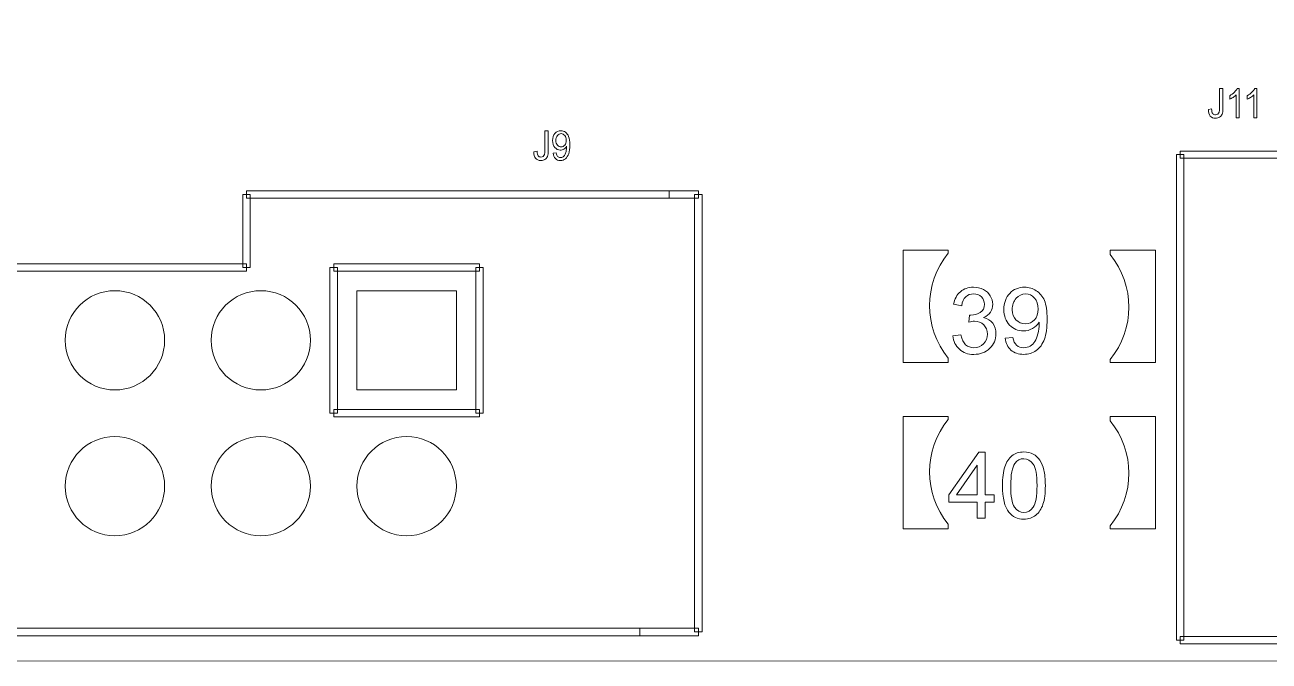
# Model space of a CAD drawing. Header units: millimetres. Extents: x -90 to 99, y -65 to 67.
# Drawn here: x -47.37 to -25.7, y -64.95 to -53.86 of the extents above; entities that cross this region are included whole.
import ezdxf

# ---------------------------------------------------------------- set-up
doc = ezdxf.new("R2010")
doc.units = ezdxf.units.MM
doc.header["$MEASUREMENT"] = 0
for name, color, linetype in [('BG_OUTLINE', 7, 'Continuous'), ('BG_SILKSCREEN_TOP', 7, 'Continuous'), ('PG_SILKSCREEN_TOP', 7, 'Continuous'), ('PIN_TOP', 7, 'Continuous'), ('RD_SILKSCREEN_TOP', 7, 'Continuous')]:
    doc.layers.add(name, color=color, linetype=linetype)

msp = doc.modelspace()

# ---------------------------------------------------------------- linework, layer by layer
at = {"layer": 'BG_OUTLINE', "color": 3, "lineweight": 9}
msp.add_open_spline([(-71.7269, -61.8795), (-71.7269, -61.8795), (-71.7343, 42.2681), (-71.7343, 42.2681), (-71.7343, 42.2681), (-71.7348, 43.0066), (-71.4419, 43.715), (-70.92, 44.2375), (-70.92, 44.2375), (-70.3982, 44.76), (-69.6866, 45.0538), (-68.9482, 45.0543), (-68.9482, 45.0543), (-68.9482, 45.0543), (75.2046, 45.0543), (75.2046, 45.0543), (75.2046, 45.0543), (76.8319, 45.0552), (78.1763, 43.7805), (78.2661, 42.1556), (78.2661, 42.1556), (78.2661, 42.1556), (78.2661, 31.2814), (78.2661, 31.2814), (78.2661, 31.2814), (78.2661, 31.2814), (72.2646, 31.2814), (72.2646, 31.2814), (72.2646, 31.2814), (72.2646, 31.2814), (72.2646, 26.9814), (72.2646, 26.9814), (72.2646, 26.9814), (72.2646, 26.9814), (78.2661, 26.9814), (78.2661, 26.9814), (78.2661, 26.9814), (78.2661, 26.9814), (78.2661, 18.6553), (78.2661, 18.6553), (78.2661, 18.6553), (78.2661, 18.6553), (72.2496, 18.6553), (72.2496, 18.6553), (72.2496, 18.6553), (72.2496, 18.6553), (72.2496, 14.3553), (72.2496, 14.3553), (72.2496, 14.3553), (72.2496, 14.3553), (78.2661, 14.3553), (78.2661, 14.3553), (78.2661, 14.3553), (78.2661, 14.3553), (78.2661, 9.255), (78.2661, 9.255), (78.2661, 9.255), (78.2661, 9.255), (72.2648, 9.255), (72.2648, 9.255), (72.2648, 9.255), (72.2648, 9.255), (72.2648, 4.955), (72.2648, 4.955), (72.2648, 4.955), (72.2648, 4.955), (78.2661, 4.955), (78.2661, 4.955), (78.2661, 4.955), (78.2661, 4.955), (78.2661, -3.3762), (78.2661, -3.3762), (78.2661, -3.3762), (78.2661, -3.3762), (72.2445, -3.3762), (72.2445, -3.3762), (72.2445, -3.3762), (72.2445, -3.3762), (72.2445, -7.6762), (72.2445, -7.6762), (72.2445, -7.6762), (72.2445, -7.6762), (78.2661, -7.6762), (78.2661, -7.6762), (78.2661, -7.6762), (78.2661, -7.6762), (78.2661, -12.7615), (78.2661, -12.7615), (78.2661, -12.7615), (78.2661, -12.7615), (72.2651, -12.7615), (72.2651, -12.7615), (72.2651, -12.7615), (72.2651, -12.7615), (72.2651, -17.0615), (72.2651, -17.0615), (72.2651, -17.0615), (72.2651, -17.0615), (78.2661, -17.0615), (78.2661, -17.0615), (78.2661, -17.0615), (78.2661, -17.0615), (78.2661, -25.4097), (78.2661, -25.4097), (78.2661, -25.4097), (78.2661, -25.4097), (72.2656, -25.4097), (72.2656, -25.4097), (72.2656, -25.4097), (72.2656, -25.4097), (72.2656, -29.7097), (72.2656, -29.7097), (72.2656, -29.7097), (72.2656, -29.7097), (78.2661, -29.7097), (78.2661, -29.7097), (78.2661, -29.7097), (78.2661, -29.7097), (78.2661, -34.793), (78.2661, -34.793), (78.2661, -34.793), (78.2661, -34.793), (72.2679, -34.793), (72.2679, -34.793), (72.2679, -34.793), (72.2679, -34.793), (72.2679, -39.0929), (72.2679, -39.0929), (72.2679, -39.0929), (72.2679, -39.0929), (78.2661, -39.0929), (78.2661, -39.0929), (78.2661, -39.0929), (78.2661, -39.0929), (78.2661, -47.4269), (78.2661, -47.4269), (78.2661, -47.4269), (78.2661, -47.4269), (72.2679, -47.4269), (72.2679, -47.4269), (72.2679, -47.4269), (72.2679, -47.4269), (72.2679, -51.7269), (72.2679, -51.7269), (72.2679, -51.7269), (72.2679, -51.7269), (78.2661, -51.7269), (78.2661, -51.7269), (78.2661, -51.7269), (78.2661, -51.7269), (78.2661, -51.8138), (78.2661, -51.8138), (78.2661, -51.8138), (78.2661, -51.8138), (78.2656, -61.8468), (78.2656, -61.8468), (78.2656, -61.8468), (78.2661, -62.6669), (77.9407, -63.4536), (77.3612, -64.0339), (77.3612, -64.0339), (76.7817, -64.6142), (75.9915, -64.9405), (75.1713, -64.941), (75.1713, -64.941), (75.1713, -64.941), (-68.6609, -64.9456), (-68.6609, -64.9456), (-68.6609, -64.9456), (-69.4735, -64.9461), (-70.2531, -64.6237), (-70.8281, -64.0495), (-70.8281, -64.0495), (-71.4031, -63.4752), (-71.7264, -62.6922), (-71.7269, -61.8795)], degree=3, knots=[0, 0, 0, 0, 0.0227273, 0.0227273, 0.0227273, 0.0227273, 0.0454545, 0.0454545, 0.0454545, 0.0454545, 0.0681818, 0.0681818, 0.0681818, 0.0681818, 0.0909091, 0.0909091, 0.0909091, 0.0909091, 0.1136364, 0.1136364, 0.1136364, 0.1136364, 0.1363636, 0.1363636, 0.1363636, 0.1363636, 0.1590909, 0.1590909, 0.1590909, 0.1590909, 0.1818182, 0.1818182, 0.1818182, 0.1818182, 0.2045455, 0.2045455, 0.2045455, 0.2045455, 0.2272727, 0.2272727, 0.2272727, 0.2272727, 0.25, 0.25, 0.25, 0.25, 0.2727273, 0.2727273, 0.2727273, 0.2727273, 0.2954545, 0.2954545, 0.2954545, 0.2954545, 0.3181818, 0.3181818, 0.3181818, 0.3181818, 0.3409091, 0.3409091, 0.3409091, 0.3409091, 0.3636364, 0.3636364, 0.3636364, 0.3636364, 0.3863636, 0.3863636, 0.3863636, 0.3863636, 0.4090909, 0.4090909, 0.4090909, 0.4090909, 0.4318182, 0.4318182, 0.4318182, 0.4318182, 0.4545455, 0.4545455, 0.4545455, 0.4545455, 0.4772727, 0.4772727, 0.4772727, 0.4772727, 0.5, 0.5, 0.5, 0.5, 0.5227273, 0.5227273, 0.5227273, 0.5227273, 0.5454545, 0.5454545, 0.5454545, 0.5454545, 0.5681818, 0.5681818, 0.5681818, 0.5681818, 0.5909091, 0.5909091, 0.5909091, 0.5909091, 0.6136364, 0.6136364, 0.6136364, 0.6136364, 0.6363636, 0.6363636, 0.6363636, 0.6363636, 0.6590909, 0.6590909, 0.6590909, 0.6590909, 0.6818182, 0.6818182, 0.6818182, 0.6818182, 0.7045455, 0.7045455, 0.7045455, 0.7045455, 0.7272727, 0.7272727, 0.7272727, 0.7272727, 0.75, 0.75, 0.75, 0.75, 0.7727273, 0.7727273, 0.7727273, 0.7727273, 0.7954545, 0.7954545, 0.7954545, 0.7954545, 0.8181818, 0.8181818, 0.8181818, 0.8181818, 0.8409091, 0.8409091, 0.8409091, 0.8409091, 0.8636364, 0.8636364, 0.8636364, 0.8636364, 0.8863636, 0.8863636, 0.8863636, 0.8863636, 0.9090909, 0.9090909, 0.9090909, 0.9090909, 0.9318182, 0.9318182, 0.9318182, 0.9318182, 0.9545455, 0.9545455, 0.9545455, 0.9545455, 0.9772727, 0.9772727, 0.9772727, 0.9772727, 1, 1, 1, 1], dxfattribs=at)
at = {"layer": 'BG_SILKSCREEN_TOP', "color": 2, "lineweight": 9}
for points, knots in [([(-31.2903, -57.7878), (-31.2903, -57.7878), (-31.2903, -57.8399), (-31.2903, -57.8399), (-31.2903, -57.8399), (-31.7244, -58.3717), (-31.7249, -59.1347), (-31.2903, -59.6662), (-31.2903, -59.6662), (-31.2903, -59.6662), (-31.2903, -59.7436), (-31.2903, -59.7436), (-31.2903, -59.7436), (-31.2903, -59.7436), (-32.0777, -59.7436), (-32.0777, -59.7436), (-32.0777, -59.7436), (-32.0777, -59.7436), (-32.0777, -57.7878), (-32.0777, -57.7878), (-32.0777, -57.7878), (-32.0777, -57.7878), (-31.2903, -57.7878), (-31.2903, -57.7878)], [0, 0, 0, 0, 0.1666667, 0.1666667, 0.1666667, 0.1666667, 0.3333333, 0.3333333, 0.3333333, 0.3333333, 0.5, 0.5, 0.5, 0.5, 0.6666667, 0.6666667, 0.6666667, 0.6666667, 0.8333333, 0.8333333, 0.8333333, 0.8333333, 1, 1, 1, 1]), ([(-28.4709, -59.7436), (-28.4709, -59.7436), (-28.4709, -59.6916), (-28.4709, -59.6916), (-28.4709, -59.6916), (-28.0368, -59.1598), (-28.0363, -58.3968), (-28.4709, -57.8653), (-28.4709, -57.8653), (-28.4709, -57.8653), (-28.4709, -57.7878), (-28.4709, -57.7878), (-28.4709, -57.7878), (-28.4709, -57.7878), (-27.6835, -57.7878), (-27.6835, -57.7878), (-27.6835, -57.7878), (-27.6835, -57.7878), (-27.6835, -59.7436), (-27.6835, -59.7436), (-27.6835, -59.7436), (-27.6835, -59.7436), (-28.4709, -59.7436), (-28.4709, -59.7436)], [0, 0, 0, 0, 0.1666667, 0.1666667, 0.1666667, 0.1666667, 0.3333333, 0.3333333, 0.3333333, 0.3333333, 0.5, 0.5, 0.5, 0.5, 0.6666667, 0.6666667, 0.6666667, 0.6666667, 0.8333333, 0.8333333, 0.8333333, 0.8333333, 1, 1, 1, 1]), ([(-31.2104, -59.2805), (-31.2104, -59.2805), (-31.0698, -59.2618), (-31.0698, -59.2618), (-31.0698, -59.2618), (-31.0536, -59.3415), (-31.0261, -59.3989), (-30.9874, -59.4341), (-30.9874, -59.4341), (-30.9485, -59.4693), (-30.9013, -59.4869), (-30.8455, -59.4869), (-30.8455, -59.4869), (-30.7794, -59.4869), (-30.7234, -59.464), (-30.6778, -59.4181), (-30.6778, -59.4181), (-30.6325, -59.3722), (-30.6095, -59.3154), (-30.6095, -59.2477), (-30.6095, -59.2477), (-30.6095, -59.1831), (-30.6306, -59.1298), (-30.6727, -59.0879), (-30.6727, -59.0879), (-30.7151, -59.046), (-30.7687, -59.025), (-30.8338, -59.025), (-30.8338, -59.025), (-30.8605, -59.025), (-30.8936, -59.0303), (-30.933, -59.0407), (-30.933, -59.0407), (-30.933, -59.0407), (-30.9173, -58.9172), (-30.9173, -58.9172), (-30.9173, -58.9172), (-30.908, -58.9183), (-30.9005, -58.9188), (-30.8946, -58.9188), (-30.8946, -58.9188), (-30.8349, -58.9188), (-30.781, -58.9031), (-30.733, -58.8719), (-30.733, -58.8719), (-30.685, -58.8407), (-30.661, -58.7924), (-30.661, -58.7273), (-30.661, -58.7273), (-30.661, -58.6759), (-30.6786, -58.6329), (-30.7135, -58.5993), (-30.7135, -58.5993), (-30.7485, -58.5654), (-30.7935, -58.5484), (-30.8487, -58.5484), (-30.8487, -58.5484), (-30.9034, -58.5484), (-30.949, -58.5657), (-30.9853, -58.5998), (-30.9853, -58.5998), (-31.0218, -58.6342), (-31.0453, -58.686), (-31.0557, -58.7548), (-31.0557, -58.7548), (-31.0557, -58.7548), (-31.1963, -58.7297), (-31.1963, -58.7297), (-31.1963, -58.7297), (-31.1792, -58.6353), (-31.14, -58.5622), (-31.0792, -58.5105), (-31.0792, -58.5105), (-31.0181, -58.4588), (-30.9424, -58.4326), (-30.8517, -58.4326), (-30.8517, -58.4326), (-30.7893, -58.4326), (-30.7317, -58.4462), (-30.6791, -58.4729), (-30.6791, -58.4729), (-30.6266, -58.4998), (-30.5863, -58.5364), (-30.5583, -58.5828), (-30.5583, -58.5828), (-30.5306, -58.6292), (-30.5164, -58.6783), (-30.5164, -58.7305), (-30.5164, -58.7305), (-30.5164, -58.7799), (-30.5298, -58.8249), (-30.5564, -58.8657), (-30.5564, -58.8657), (-30.5831, -58.9063), (-30.6223, -58.9386), (-30.6743, -58.9626), (-30.6743, -58.9626), (-30.6066, -58.978), (-30.554, -59.0106), (-30.5164, -59.0599), (-30.5164, -59.0599), (-30.4791, -59.109), (-30.4604, -59.1706), (-30.4604, -59.2445), (-30.4604, -59.2445), (-30.4604, -59.3445), (-30.4967, -59.4293), (-30.5698, -59.4989), (-30.5698, -59.4989), (-30.6426, -59.5685), (-30.7349, -59.6032), (-30.8463, -59.6032), (-30.8463, -59.6032), (-30.9469, -59.6032), (-31.0304, -59.5733), (-31.0968, -59.5133), (-31.0968, -59.5133), (-31.1632, -59.4536), (-31.2011, -59.3759), (-31.2104, -59.2805)], [0, 0, 0, 0, 0.0333333, 0.0333333, 0.0333333, 0.0333333, 0.0666667, 0.0666667, 0.0666667, 0.0666667, 0.1, 0.1, 0.1, 0.1, 0.1333333, 0.1333333, 0.1333333, 0.1333333, 0.1666667, 0.1666667, 0.1666667, 0.1666667, 0.2, 0.2, 0.2, 0.2, 0.2333333, 0.2333333, 0.2333333, 0.2333333, 0.2666667, 0.2666667, 0.2666667, 0.2666667, 0.3, 0.3, 0.3, 0.3, 0.3333333, 0.3333333, 0.3333333, 0.3333333, 0.3666667, 0.3666667, 0.3666667, 0.3666667, 0.4, 0.4, 0.4, 0.4, 0.4333333, 0.4333333, 0.4333333, 0.4333333, 0.4666667, 0.4666667, 0.4666667, 0.4666667, 0.5, 0.5, 0.5, 0.5, 0.5333333, 0.5333333, 0.5333333, 0.5333333, 0.5666667, 0.5666667, 0.5666667, 0.5666667, 0.6, 0.6, 0.6, 0.6, 0.6333333, 0.6333333, 0.6333333, 0.6333333, 0.6666667, 0.6666667, 0.6666667, 0.6666667, 0.7, 0.7, 0.7, 0.7, 0.7333333, 0.7333333, 0.7333333, 0.7333333, 0.7666667, 0.7666667, 0.7666667, 0.7666667, 0.8, 0.8, 0.8, 0.8, 0.8333333, 0.8333333, 0.8333333, 0.8333333, 0.8666667, 0.8666667, 0.8666667, 0.8666667, 0.9, 0.9, 0.9, 0.9, 0.9333333, 0.9333333, 0.9333333, 0.9333333, 0.9666667, 0.9666667, 0.9666667, 0.9666667, 1, 1, 1, 1]), ([(-30.3001, -59.3181), (-30.3001, -59.3181), (-30.1649, -59.3055), (-30.1649, -59.3055), (-30.1649, -59.3055), (-30.1534, -59.369), (-30.1316, -59.4151), (-30.0993, -59.4439), (-30.0993, -59.4439), (-30.067, -59.4725), (-30.0257, -59.4869), (-29.975, -59.4869), (-29.975, -59.4869), (-29.9318, -59.4869), (-29.8939, -59.477), (-29.8614, -59.457), (-29.8614, -59.457), (-29.8289, -59.4373), (-29.8022, -59.4109), (-29.7814, -59.3778), (-29.7814, -59.3778), (-29.7603, -59.3447), (-29.743, -59.2999), (-29.7289, -59.2439), (-29.7289, -59.2439), (-29.715, -59.1877), (-29.7078, -59.1303), (-29.7078, -59.0719), (-29.7078, -59.0719), (-29.7078, -59.0658), (-29.708, -59.0562), (-29.7086, -59.0439), (-29.7086, -59.0439), (-29.7369, -59.0884), (-29.7753, -59.125), (-29.8238, -59.1527), (-29.8238, -59.1527), (-29.8726, -59.1807), (-29.9254, -59.1946), (-29.9819, -59.1946), (-29.9819, -59.1946), (-30.0769, -59.1946), (-30.1572, -59.1602), (-30.2228, -59.0914), (-30.2228, -59.0914), (-30.2884, -59.0226), (-30.3212, -58.9322), (-30.3212, -58.8196), (-30.3212, -58.8196), (-30.3212, -58.7033), (-30.2871, -58.61), (-30.2185, -58.539), (-30.2185, -58.539), (-30.15, -58.4681), (-30.0641, -58.4326), (-29.9609, -58.4326), (-29.9609, -58.4326), (-29.8865, -58.4326), (-29.8185, -58.4529), (-29.7566, -58.4929), (-29.7566, -58.4929), (-29.695, -58.5329), (-29.648, -58.5902), (-29.616, -58.6644), (-29.616, -58.6644), (-29.584, -58.7385), (-29.568, -58.846), (-29.568, -58.9868), (-29.568, -58.9868), (-29.568, -59.133), (-29.5838, -59.2495), (-29.6155, -59.3365), (-29.6155, -59.3365), (-29.6475, -59.4231), (-29.6947, -59.489), (-29.7574, -59.5344), (-29.7574, -59.5344), (-29.8203, -59.5797), (-29.8937, -59.6024), (-29.9782, -59.6024), (-29.9782, -59.6024), (-30.0678, -59.6024), (-30.1409, -59.5776), (-30.1977, -59.5277), (-30.1977, -59.5277), (-30.2545, -59.4781), (-30.2887, -59.4082), (-30.3001, -59.3181)], [0, 0, 0, 0, 0.0454545, 0.0454545, 0.0454545, 0.0454545, 0.0909091, 0.0909091, 0.0909091, 0.0909091, 0.1363636, 0.1363636, 0.1363636, 0.1363636, 0.1818182, 0.1818182, 0.1818182, 0.1818182, 0.2272727, 0.2272727, 0.2272727, 0.2272727, 0.2727273, 0.2727273, 0.2727273, 0.2727273, 0.3181818, 0.3181818, 0.3181818, 0.3181818, 0.3636364, 0.3636364, 0.3636364, 0.3636364, 0.4090909, 0.4090909, 0.4090909, 0.4090909, 0.4545455, 0.4545455, 0.4545455, 0.4545455, 0.5, 0.5, 0.5, 0.5, 0.5454545, 0.5454545, 0.5454545, 0.5454545, 0.5909091, 0.5909091, 0.5909091, 0.5909091, 0.6363636, 0.6363636, 0.6363636, 0.6363636, 0.6818182, 0.6818182, 0.6818182, 0.6818182, 0.7272727, 0.7272727, 0.7272727, 0.7272727, 0.7727273, 0.7727273, 0.7727273, 0.7727273, 0.8181818, 0.8181818, 0.8181818, 0.8181818, 0.8636364, 0.8636364, 0.8636364, 0.8636364, 0.9090909, 0.9090909, 0.9090909, 0.9090909, 0.9545455, 0.9545455, 0.9545455, 0.9545455, 1, 1, 1, 1]), ([(-29.7243, -58.8124), (-29.7243, -58.7319), (-29.7457, -58.6676), (-29.7886, -58.6204), (-29.7886, -58.6204), (-29.8318, -58.5729), (-29.8833, -58.5492), (-29.9438, -58.5492), (-29.9438, -58.5492), (-30.0062, -58.5492), (-30.0606, -58.5748), (-30.107, -58.6257), (-30.107, -58.6257), (-30.1534, -58.6769), (-30.1766, -58.7431), (-30.1766, -58.8241), (-30.1766, -58.8241), (-30.1766, -58.8972), (-30.1545, -58.9564), (-30.1105, -59.002), (-30.1105, -59.002), (-30.0665, -59.0476), (-30.0124, -59.0703), (-29.9478, -59.0703), (-29.9478, -59.0703), (-29.8825, -59.0703), (-29.8291, -59.0476), (-29.7873, -59.002), (-29.7873, -59.002), (-29.7451, -58.9564), (-29.7243, -58.8932), (-29.7243, -58.8124)], [0, 0, 0, 0, 0.125, 0.125, 0.125, 0.125, 0.25, 0.25, 0.25, 0.25, 0.375, 0.375, 0.375, 0.375, 0.5, 0.5, 0.5, 0.5, 0.625, 0.625, 0.625, 0.625, 0.75, 0.75, 0.75, 0.75, 0.875, 0.875, 0.875, 0.875, 1, 1, 1, 1]), ([(-31.2903, -60.6834), (-31.2903, -60.6834), (-31.2903, -60.7355), (-31.2903, -60.7355), (-31.2903, -60.7355), (-31.7244, -61.2673), (-31.7249, -62.0303), (-31.2903, -62.5618), (-31.2903, -62.5618), (-31.2903, -62.5618), (-31.2903, -62.6392), (-31.2903, -62.6392), (-31.2903, -62.6392), (-31.2903, -62.6392), (-32.0777, -62.6392), (-32.0777, -62.6392), (-32.0777, -62.6392), (-32.0777, -62.6392), (-32.0777, -60.6834), (-32.0777, -60.6834), (-32.0777, -60.6834), (-32.0777, -60.6834), (-31.2903, -60.6834), (-31.2903, -60.6834)], [0, 0, 0, 0, 0.1666667, 0.1666667, 0.1666667, 0.1666667, 0.3333333, 0.3333333, 0.3333333, 0.3333333, 0.5, 0.5, 0.5, 0.5, 0.6666667, 0.6666667, 0.6666667, 0.6666667, 0.8333333, 0.8333333, 0.8333333, 0.8333333, 1, 1, 1, 1]), ([(-28.4709, -62.6392), (-28.4709, -62.6392), (-28.4709, -62.5872), (-28.4709, -62.5872), (-28.4709, -62.5872), (-28.0368, -62.0554), (-28.0363, -61.2924), (-28.4709, -60.7609), (-28.4709, -60.7609), (-28.4709, -60.7609), (-28.4709, -60.6834), (-28.4709, -60.6834), (-28.4709, -60.6834), (-28.4709, -60.6834), (-27.6835, -60.6834), (-27.6835, -60.6834), (-27.6835, -60.6834), (-27.6835, -60.6834), (-27.6835, -62.6392), (-27.6835, -62.6392), (-27.6835, -62.6392), (-27.6835, -62.6392), (-28.4709, -62.6392), (-28.4709, -62.6392)], [0, 0, 0, 0, 0.1666667, 0.1666667, 0.1666667, 0.1666667, 0.3333333, 0.3333333, 0.3333333, 0.3333333, 0.5, 0.5, 0.5, 0.5, 0.6666667, 0.6666667, 0.6666667, 0.6666667, 0.8333333, 0.8333333, 0.8333333, 0.8333333, 1, 1, 1, 1]), ([(-30.7859, -62.4531), (-30.7859, -62.4531), (-30.7859, -62.1789), (-30.7859, -62.1789), (-30.7859, -62.1789), (-30.7859, -62.1789), (-31.2827, -62.1789), (-31.2827, -62.1789), (-31.2827, -62.1789), (-31.2827, -62.1789), (-31.2827, -62.0498), (-31.2827, -62.0498), (-31.2827, -62.0498), (-31.2827, -62.0498), (-30.76, -61.3076), (-30.76, -61.3076), (-30.76, -61.3076), (-30.76, -61.3076), (-30.6451, -61.3076), (-30.6451, -61.3076), (-30.6451, -61.3076), (-30.6451, -61.3076), (-30.6451, -62.0498), (-30.6451, -62.0498), (-30.6451, -62.0498), (-30.6451, -62.0498), (-30.4904, -62.0498), (-30.4904, -62.0498), (-30.4904, -62.0498), (-30.4904, -62.0498), (-30.4904, -62.1789), (-30.4904, -62.1789), (-30.4904, -62.1789), (-30.4904, -62.1789), (-30.6451, -62.1789), (-30.6451, -62.1789), (-30.6451, -62.1789), (-30.6451, -62.1789), (-30.6451, -62.4531), (-30.6451, -62.4531), (-30.6451, -62.4531), (-30.6451, -62.4531), (-30.7859, -62.4531), (-30.7859, -62.4531)], [0, 0, 0, 0, 0.0909091, 0.0909091, 0.0909091, 0.0909091, 0.1818182, 0.1818182, 0.1818182, 0.1818182, 0.2727273, 0.2727273, 0.2727273, 0.2727273, 0.3636364, 0.3636364, 0.3636364, 0.3636364, 0.4545455, 0.4545455, 0.4545455, 0.4545455, 0.5454545, 0.5454545, 0.5454545, 0.5454545, 0.6363636, 0.6363636, 0.6363636, 0.6363636, 0.7272727, 0.7272727, 0.7272727, 0.7272727, 0.8181818, 0.8181818, 0.8181818, 0.8181818, 0.9090909, 0.9090909, 0.9090909, 0.9090909, 1, 1, 1, 1]), ([(-30.3466, -61.8882), (-30.3466, -61.7527), (-30.3327, -61.6437), (-30.3047, -61.5613), (-30.3047, -61.5613), (-30.277, -61.4786), (-30.2354, -61.4148), (-30.1804, -61.37), (-30.1804, -61.37), (-30.1255, -61.3252), (-30.0564, -61.3028), (-29.9732, -61.3028), (-29.9732, -61.3028), (-29.9116, -61.3028), (-29.8577, -61.3154), (-29.8113, -61.3402), (-29.8113, -61.3402), (-29.7649, -61.3647), (-29.7268, -61.4004), (-29.6964, -61.4471), (-29.6964, -61.4471), (-29.6662, -61.4938), (-29.6425, -61.5506), (-29.6254, -61.6175), (-29.6254, -61.6175), (-29.6081, -61.6845), (-29.5996, -61.7746), (-29.5996, -61.8882), (-29.5996, -61.8882), (-29.5996, -62.0226), (-29.6134, -62.1309), (-29.6409, -62.2136), (-29.6409, -62.2136), (-29.6686, -62.2963), (-29.71, -62.36), (-29.7649, -62.4051), (-29.7649, -62.4051), (-29.8199, -62.4502), (-29.8892, -62.4726), (-29.9732, -62.4726), (-29.9732, -62.4726), (-30.0836, -62.4726), (-30.1703, -62.4331), (-30.2332, -62.3539), (-30.2332, -62.3539), (-30.3087, -62.2587), (-30.3466, -62.1032), (-30.3466, -61.8882)], [0, 0, 0, 0, 0.0833333, 0.0833333, 0.0833333, 0.0833333, 0.1666667, 0.1666667, 0.1666667, 0.1666667, 0.25, 0.25, 0.25, 0.25, 0.3333333, 0.3333333, 0.3333333, 0.3333333, 0.4166667, 0.4166667, 0.4166667, 0.4166667, 0.5, 0.5, 0.5, 0.5, 0.5833333, 0.5833333, 0.5833333, 0.5833333, 0.6666667, 0.6666667, 0.6666667, 0.6666667, 0.75, 0.75, 0.75, 0.75, 0.8333333, 0.8333333, 0.8333333, 0.8333333, 0.9166667, 0.9166667, 0.9166667, 0.9166667, 1, 1, 1, 1]), ([(-30.202, -61.8882), (-30.202, -62.0763), (-30.1799, -62.2013), (-30.1359, -62.2637), (-30.1359, -62.2637), (-30.0919, -62.3259), (-30.0378, -62.3571), (-29.9732, -62.3571), (-29.9732, -62.3571), (-29.9084, -62.3571), (-29.8543, -62.3256), (-29.8103, -62.2632), (-29.8103, -62.2632), (-29.7663, -62.2008), (-29.7441, -62.0757), (-29.7441, -61.8882), (-29.7441, -61.8882), (-29.7441, -61.6997), (-29.7663, -61.5743), (-29.8103, -61.5124), (-29.8103, -61.5124), (-29.8543, -61.4503), (-29.9089, -61.4194), (-29.9745, -61.4194), (-29.9745, -61.4194), (-30.0394, -61.4194), (-30.0908, -61.4468), (-30.1295, -61.5015), (-30.1295, -61.5015), (-30.1778, -61.5711), (-30.202, -61.7002), (-30.202, -61.8882)], [0, 0, 0, 0, 0.125, 0.125, 0.125, 0.125, 0.25, 0.25, 0.25, 0.25, 0.375, 0.375, 0.375, 0.375, 0.5, 0.5, 0.5, 0.5, 0.625, 0.625, 0.625, 0.625, 0.75, 0.75, 0.75, 0.75, 0.875, 0.875, 0.875, 0.875, 1, 1, 1, 1]), ([(-30.7859, -62.0498), (-30.7859, -62.0498), (-30.7859, -61.5335), (-30.7859, -61.5335), (-30.7859, -61.5335), (-30.7859, -61.5335), (-31.1443, -62.0498), (-31.1443, -62.0498), (-31.1443, -62.0498), (-31.1443, -62.0498), (-30.7859, -62.0498), (-30.7859, -62.0498)], [0, 0, 0, 0, 0.3333333, 0.3333333, 0.3333333, 0.3333333, 0.6666667, 0.6666667, 0.6666667, 0.6666667, 1, 1, 1, 1])]:
    msp.add_open_spline(points, degree=3, knots=knots, dxfattribs=at)
at = {"layer": 'PG_SILKSCREEN_TOP', "color": 6, "lineweight": 9}
for points in [[(-27.2496, -56.1866), (-27.2496, -56.1866), (-27.2496, -56.0596), (-27.2496, -56.0596), (-27.2496, -56.0596), (-27.2496, -56.0596), (-0.2498, -56.0596), (-0.2498, -56.0596), (-0.2498, -56.0596), (-0.2498, -56.0596), (-0.2498, -56.1866), (-0.2498, -56.1866), (-0.2498, -56.1866), (-0.2498, -56.1866), (-27.2496, -56.1866), (-27.2496, -56.1866)], [(-27.1862, -64.5834), (-27.1862, -64.5834), (-27.3131, -64.5834), (-27.3131, -64.5834), (-27.3131, -64.5834), (-27.3131, -64.5834), (-27.3131, -56.1231), (-27.3131, -56.1231), (-27.3131, -56.1231), (-27.3131, -56.1231), (-27.1862, -56.1231), (-27.1862, -56.1231), (-27.1862, -56.1231), (-27.1862, -56.1231), (-27.1862, -64.5834), (-27.1862, -64.5834)], [(-35.6408, -56.7525), (-35.6408, -56.7525), (-35.6408, -56.8826), (-35.6408, -56.8826), (-35.6408, -56.8826), (-35.6408, -56.8826), (-43.5107, -56.8826), (-43.5107, -56.8826), (-43.5107, -56.8826), (-43.5107, -56.8826), (-43.5107, -56.7525), (-43.5107, -56.7525), (-43.5107, -56.7525), (-43.5107, -56.7525), (-35.6408, -56.7525), (-35.6408, -56.7525)], [(-36.1508, -56.7525), (-36.1508, -56.7525), (-36.1508, -56.8826), (-36.1508, -56.8826), (-36.1508, -56.8826), (-36.1508, -56.8826), (-43.5107, -56.8826), (-43.5107, -56.8826), (-43.5107, -56.8826), (-43.5107, -56.8826), (-43.5107, -56.7525), (-43.5107, -56.7525), (-43.5107, -56.7525), (-43.5107, -56.7525), (-36.1508, -56.7525), (-36.1508, -56.7525)], [(-35.6408, -56.7525), (-35.6408, -56.7525), (-35.6408, -56.8826), (-35.6408, -56.8826), (-35.6408, -56.8826), (-35.6408, -56.8826), (-36.1508, -56.8826), (-36.1508, -56.8826), (-36.1508, -56.8826), (-36.1508, -56.8826), (-36.1508, -56.7525), (-36.1508, -56.7525), (-36.1508, -56.7525), (-36.1508, -56.7525), (-35.6408, -56.7525), (-35.6408, -56.7525)], [(-43.5758, -56.8176), (-43.5758, -56.8176), (-43.4457, -56.8176), (-43.4457, -56.8176), (-43.4457, -56.8176), (-43.4457, -56.8176), (-43.4457, -58.0876), (-43.4457, -58.0876), (-43.4457, -58.0876), (-43.4457, -58.0876), (-43.5758, -58.0876), (-43.5758, -58.0876), (-43.5758, -58.0876), (-43.5758, -58.0876), (-43.5758, -56.8176), (-43.5758, -56.8176)], [(-35.5758, -64.4376), (-35.5758, -64.4376), (-35.7058, -64.4376), (-35.7058, -64.4376), (-35.7058, -64.4376), (-35.7058, -64.4376), (-35.7058, -56.8176), (-35.7058, -56.8176), (-35.7058, -56.8176), (-35.7058, -56.8176), (-35.5758, -56.8176), (-35.5758, -56.8176), (-35.5758, -56.8176), (-35.5758, -56.8176), (-35.5758, -64.4376), (-35.5758, -64.4376)], [(-35.5758, -64.4376), (-35.5758, -64.4376), (-35.7058, -64.4376), (-35.7058, -64.4376), (-35.7058, -64.4376), (-35.7058, -64.4376), (-35.7058, -56.8176), (-35.7058, -56.8176), (-35.7058, -56.8176), (-35.7058, -56.8176), (-35.5758, -56.8176), (-35.5758, -56.8176), (-35.5758, -56.8176), (-35.5758, -56.8176), (-35.5758, -64.4376), (-35.5758, -64.4376)], [(-43.5107, -58.0225), (-43.5107, -58.0225), (-43.5107, -58.1526), (-43.5107, -58.1526), (-43.5107, -58.1526), (-43.5107, -58.1526), (-48.091, -58.1526), (-48.091, -58.1526), (-48.091, -58.1526), (-48.091, -58.1526), (-48.091, -58.0225), (-48.091, -58.0225), (-48.091, -58.0225), (-48.091, -58.0225), (-43.5107, -58.0225), (-43.5107, -58.0225)], [(-41.9908, -58.1526), (-41.9908, -58.1526), (-41.9908, -58.0225), (-41.9908, -58.0225), (-41.9908, -58.0225), (-41.9908, -58.0225), (-39.4508, -58.0225), (-39.4508, -58.0225), (-39.4508, -58.0225), (-39.4508, -58.0225), (-39.4508, -58.1526), (-39.4508, -58.1526), (-39.4508, -58.1526), (-39.4508, -58.1526), (-41.9908, -58.1526), (-41.9908, -58.1526)], [(-41.9258, -60.6276), (-41.9258, -60.6276), (-42.0559, -60.6276), (-42.0559, -60.6276), (-42.0559, -60.6276), (-42.0559, -60.6276), (-42.0559, -58.0876), (-42.0559, -58.0876), (-42.0559, -58.0876), (-42.0559, -58.0876), (-41.9258, -58.0876), (-41.9258, -58.0876), (-41.9258, -58.0876), (-41.9258, -58.0876), (-41.9258, -60.6276), (-41.9258, -60.6276)], [(-39.5158, -58.0876), (-39.5158, -58.0876), (-39.3858, -58.0876), (-39.3858, -58.0876), (-39.3858, -58.0876), (-39.3858, -58.0876), (-39.3858, -60.6276), (-39.3858, -60.6276), (-39.3858, -60.6276), (-39.3858, -60.6276), (-39.5158, -60.6276), (-39.5158, -60.6276), (-39.5158, -60.6276), (-39.5158, -60.6276), (-39.5158, -58.0876), (-39.5158, -58.0876)], [(-39.4508, -60.5625), (-39.4508, -60.5625), (-39.4508, -60.6926), (-39.4508, -60.6926), (-39.4508, -60.6926), (-39.4508, -60.6926), (-41.9908, -60.6926), (-41.9908, -60.6926), (-41.9908, -60.6926), (-41.9908, -60.6926), (-41.9908, -60.5625), (-41.9908, -60.5625), (-41.9908, -60.5625), (-41.9908, -60.5625), (-39.4508, -60.5625), (-39.4508, -60.5625)], [(-55.9608, -64.5026), (-55.9608, -64.5026), (-55.9608, -64.3725), (-55.9608, -64.3725), (-55.9608, -64.3725), (-55.9608, -64.3725), (-35.6408, -64.3725), (-35.6408, -64.3725), (-35.6408, -64.3725), (-35.6408, -64.3725), (-35.6408, -64.5026), (-35.6408, -64.5026), (-35.6408, -64.5026), (-35.6408, -64.5026), (-55.9608, -64.5026), (-55.9608, -64.5026)], [(-36.6609, -64.5026), (-36.6609, -64.5026), (-36.6609, -64.3725), (-36.6609, -64.3725), (-36.6609, -64.3725), (-36.6609, -64.3725), (-35.6408, -64.3725), (-35.6408, -64.3725), (-35.6408, -64.3725), (-35.6408, -64.3725), (-35.6408, -64.5026), (-35.6408, -64.5026), (-35.6408, -64.5026), (-35.6408, -64.5026), (-36.6609, -64.5026), (-36.6609, -64.5026)], [(31.35, -64.5199), (31.35, -64.5199), (31.35, -64.6469), (31.35, -64.6469), (31.35, -64.6469), (31.35, -64.6469), (-27.2496, -64.6469), (-27.2496, -64.6469), (-27.2496, -64.6469), (-27.2496, -64.6469), (-27.2496, -64.5199), (-27.2496, -64.5199), (-27.2496, -64.5199), (-27.2496, -64.5199), (31.35, -64.5199), (31.35, -64.5199)]]:
    msp.add_open_spline(points, degree=3, knots=[0, 0, 0, 0, 0.25, 0.25, 0.25, 0.25, 0.5, 0.5, 0.5, 0.5, 0.75, 0.75, 0.75, 0.75, 1, 1, 1, 1], dxfattribs=at)
at = {"layer": 'PIN_TOP', "lineweight": 9}
for points in [[(-44.9358, -59.3576), (-44.9358, -58.8798), (-45.3231, -58.4926), (-45.8008, -58.4926), (-45.8008, -58.4926), (-46.2785, -58.4926), (-46.6658, -58.8798), (-46.6658, -59.3576), (-46.6658, -59.3576), (-46.6658, -59.8353), (-46.2785, -60.2226), (-45.8008, -60.2226), (-45.8008, -60.2226), (-45.3231, -60.2226), (-44.9358, -59.8353), (-44.9358, -59.3576)], [(-42.3958, -59.3576), (-42.3958, -58.8798), (-42.7832, -58.4926), (-43.2608, -58.4926), (-43.2608, -58.4926), (-43.7385, -58.4926), (-44.1258, -58.8798), (-44.1258, -59.3576), (-44.1258, -59.3576), (-44.1258, -59.8353), (-43.7385, -60.2226), (-43.2608, -60.2226), (-43.2608, -60.2226), (-42.7832, -60.2226), (-42.3958, -59.8353), (-42.3958, -59.3576)], [(-39.8558, -58.4926), (-39.8558, -58.4926), (-39.8558, -60.2226), (-39.8558, -60.2226), (-39.8558, -60.2226), (-39.8558, -60.2226), (-41.5858, -60.2226), (-41.5858, -60.2226), (-41.5858, -60.2226), (-41.5858, -60.2226), (-41.5858, -58.4926), (-41.5858, -58.4926), (-41.5858, -58.4926), (-41.5858, -58.4926), (-39.8558, -58.4926), (-39.8558, -58.4926)], [(-44.9358, -61.8976), (-44.9358, -61.4198), (-45.3231, -61.0326), (-45.8008, -61.0326), (-45.8008, -61.0326), (-46.2785, -61.0326), (-46.6658, -61.4198), (-46.6658, -61.8976), (-46.6658, -61.8976), (-46.6658, -62.3753), (-46.2785, -62.7626), (-45.8008, -62.7626), (-45.8008, -62.7626), (-45.3231, -62.7626), (-44.9358, -62.3753), (-44.9358, -61.8976)], [(-42.3958, -61.8976), (-42.3958, -61.4198), (-42.7832, -61.0326), (-43.2608, -61.0326), (-43.2608, -61.0326), (-43.7385, -61.0326), (-44.1258, -61.4198), (-44.1258, -61.8976), (-44.1258, -61.8976), (-44.1258, -62.3753), (-43.7385, -62.7626), (-43.2608, -62.7626), (-43.2608, -62.7626), (-42.7832, -62.7626), (-42.3958, -62.3753), (-42.3958, -61.8976)], [(-39.8558, -61.8976), (-39.8558, -61.4198), (-40.2431, -61.0326), (-40.7208, -61.0326), (-40.7208, -61.0326), (-41.1985, -61.0326), (-41.5858, -61.4198), (-41.5858, -61.8976), (-41.5858, -61.8976), (-41.5858, -62.3753), (-41.1985, -62.7626), (-40.7208, -62.7626), (-40.7208, -62.7626), (-40.2431, -62.7626), (-39.8558, -62.3753), (-39.8558, -61.8976)]]:
    msp.add_open_spline(points, degree=3, knots=[0, 0, 0, 0, 0.25, 0.25, 0.25, 0.25, 0.5, 0.5, 0.5, 0.5, 0.75, 0.75, 0.75, 0.75, 1, 1, 1, 1], dxfattribs=at)
at = {"layer": 'RD_SILKSCREEN_TOP', "color": 8, "lineweight": 9}
for points, knots in [([(-26.7579, -55.3355), (-26.7579, -55.3355), (-26.7036, -55.3272), (-26.7036, -55.3272), (-26.7036, -55.3272), (-26.7022, -55.3661), (-26.6957, -55.3928), (-26.6841, -55.4071), (-26.6841, -55.4071), (-26.6725, -55.4214), (-26.6565, -55.4286), (-26.6361, -55.4286), (-26.6361, -55.4286), (-26.6209, -55.4286), (-26.6079, -55.4248), (-26.597, -55.4169), (-26.597, -55.4169), (-26.586, -55.4092), (-26.5785, -55.3987), (-26.5744, -55.3854), (-26.5744, -55.3854), (-26.5702, -55.372), (-26.5682, -55.3508), (-26.5682, -55.3216), (-26.5682, -55.3216), (-26.5682, -55.3216), (-26.5682, -54.9709), (-26.5682, -54.9709), (-26.5682, -54.9709), (-26.5682, -54.9709), (-26.508, -54.9709), (-26.508, -54.9709), (-26.508, -54.9709), (-26.508, -54.9709), (-26.508, -55.3178), (-26.508, -55.3178), (-26.508, -55.3178), (-26.508, -55.3604), (-26.5125, -55.3935), (-26.5217, -55.4168), (-26.5217, -55.4168), (-26.531, -55.4402), (-26.5456, -55.458), (-26.5655, -55.4703), (-26.5655, -55.4703), (-26.5856, -55.4825), (-26.6089, -55.4887), (-26.6359, -55.4887), (-26.6359, -55.4887), (-26.6757, -55.4887), (-26.7061, -55.4759), (-26.7275, -55.4501), (-26.7275, -55.4501), (-26.7487, -55.4244), (-26.7587, -55.3862), (-26.7579, -55.3355)], [0, 0, 0, 0, 0.0714286, 0.0714286, 0.0714286, 0.0714286, 0.1428571, 0.1428571, 0.1428571, 0.1428571, 0.2142857, 0.2142857, 0.2142857, 0.2142857, 0.2857143, 0.2857143, 0.2857143, 0.2857143, 0.3571429, 0.3571429, 0.3571429, 0.3571429, 0.4285714, 0.4285714, 0.4285714, 0.4285714, 0.5, 0.5, 0.5, 0.5, 0.5714286, 0.5714286, 0.5714286, 0.5714286, 0.6428571, 0.6428571, 0.6428571, 0.6428571, 0.7142857, 0.7142857, 0.7142857, 0.7142857, 0.7857143, 0.7857143, 0.7857143, 0.7857143, 0.8571429, 0.8571429, 0.8571429, 0.8571429, 0.9285714, 0.9285714, 0.9285714, 0.9285714, 1, 1, 1, 1]), ([(-26.2222, -55.48), (-26.2222, -55.48), (-26.2779, -55.48), (-26.2779, -55.48), (-26.2779, -55.48), (-26.2779, -55.48), (-26.2779, -55.0817), (-26.2779, -55.0817), (-26.2779, -55.0817), (-26.2914, -55.0961), (-26.309, -55.1104), (-26.3308, -55.1248), (-26.3308, -55.1248), (-26.3526, -55.1391), (-26.3723, -55.1499), (-26.3896, -55.157), (-26.3896, -55.157), (-26.3896, -55.157), (-26.3896, -55.0967), (-26.3896, -55.0967), (-26.3896, -55.0967), (-26.3583, -55.0802), (-26.3311, -55.0603), (-26.3077, -55.0369), (-26.3077, -55.0369), (-26.2844, -55.0135), (-26.2678, -54.9908), (-26.2581, -54.9688), (-26.2581, -54.9688), (-26.2581, -54.9688), (-26.2222, -54.9688), (-26.2222, -54.9688), (-26.2222, -54.9688), (-26.2222, -54.9688), (-26.2222, -55.48), (-26.2222, -55.48)], [0, 0, 0, 0, 0.1111111, 0.1111111, 0.1111111, 0.1111111, 0.2222222, 0.2222222, 0.2222222, 0.2222222, 0.3333333, 0.3333333, 0.3333333, 0.3333333, 0.4444444, 0.4444444, 0.4444444, 0.4444444, 0.5555556, 0.5555556, 0.5555556, 0.5555556, 0.6666667, 0.6666667, 0.6666667, 0.6666667, 0.7777778, 0.7777778, 0.7777778, 0.7777778, 0.8888889, 0.8888889, 0.8888889, 0.8888889, 1, 1, 1, 1]), ([(-25.9161, -55.48), (-25.9161, -55.48), (-25.9718, -55.48), (-25.9718, -55.48), (-25.9718, -55.48), (-25.9718, -55.48), (-25.9718, -55.0817), (-25.9718, -55.0817), (-25.9718, -55.0817), (-25.9853, -55.0961), (-26.0029, -55.1104), (-26.0247, -55.1248), (-26.0247, -55.1248), (-26.0465, -55.1391), (-26.0662, -55.1499), (-26.0835, -55.157), (-26.0835, -55.157), (-26.0835, -55.157), (-26.0835, -55.0967), (-26.0835, -55.0967), (-26.0835, -55.0967), (-26.0522, -55.0802), (-26.0249, -55.0603), (-26.0016, -55.0369), (-26.0016, -55.0369), (-25.9783, -55.0135), (-25.9617, -54.9908), (-25.952, -54.9688), (-25.952, -54.9688), (-25.952, -54.9688), (-25.9161, -54.9688), (-25.9161, -54.9688), (-25.9161, -54.9688), (-25.9161, -54.9688), (-25.9161, -55.48), (-25.9161, -55.48)], [0, 0, 0, 0, 0.1111111, 0.1111111, 0.1111111, 0.1111111, 0.2222222, 0.2222222, 0.2222222, 0.2222222, 0.3333333, 0.3333333, 0.3333333, 0.3333333, 0.4444444, 0.4444444, 0.4444444, 0.4444444, 0.5555556, 0.5555556, 0.5555556, 0.5555556, 0.6666667, 0.6666667, 0.6666667, 0.6666667, 0.7777778, 0.7777778, 0.7777778, 0.7777778, 0.8888889, 0.8888889, 0.8888889, 0.8888889, 1, 1, 1, 1]), ([(-38.5054, -56.0721), (-38.5054, -56.0721), (-38.4511, -56.0638), (-38.4511, -56.0638), (-38.4511, -56.0638), (-38.4497, -56.1027), (-38.4433, -56.1294), (-38.4316, -56.1437), (-38.4316, -56.1437), (-38.42, -56.158), (-38.404, -56.1652), (-38.3836, -56.1652), (-38.3836, -56.1652), (-38.3684, -56.1652), (-38.3554, -56.1614), (-38.3445, -56.1535), (-38.3445, -56.1535), (-38.3335, -56.1458), (-38.326, -56.1353), (-38.3219, -56.122), (-38.3219, -56.122), (-38.3177, -56.1086), (-38.3157, -56.0874), (-38.3157, -56.0582), (-38.3157, -56.0582), (-38.3157, -56.0582), (-38.3157, -55.7075), (-38.3157, -55.7075), (-38.3157, -55.7075), (-38.3157, -55.7075), (-38.2556, -55.7075), (-38.2556, -55.7075), (-38.2556, -55.7075), (-38.2556, -55.7075), (-38.2556, -56.0544), (-38.2556, -56.0544), (-38.2556, -56.0544), (-38.2556, -56.097), (-38.26, -56.1301), (-38.2693, -56.1534), (-38.2693, -56.1534), (-38.2785, -56.1768), (-38.2931, -56.1946), (-38.313, -56.2069), (-38.313, -56.2069), (-38.333, -56.2191), (-38.3564, -56.2253), (-38.3833, -56.2253), (-38.3833, -56.2253), (-38.4232, -56.2253), (-38.4536, -56.2125), (-38.475, -56.1867), (-38.475, -56.1867), (-38.4961, -56.161), (-38.5062, -56.1228), (-38.5054, -56.0721)], [0, 0, 0, 0, 0.0714286, 0.0714286, 0.0714286, 0.0714286, 0.1428571, 0.1428571, 0.1428571, 0.1428571, 0.2142857, 0.2142857, 0.2142857, 0.2142857, 0.2857143, 0.2857143, 0.2857143, 0.2857143, 0.3571429, 0.3571429, 0.3571429, 0.3571429, 0.4285714, 0.4285714, 0.4285714, 0.4285714, 0.5, 0.5, 0.5, 0.5, 0.5714286, 0.5714286, 0.5714286, 0.5714286, 0.6428571, 0.6428571, 0.6428571, 0.6428571, 0.7142857, 0.7142857, 0.7142857, 0.7142857, 0.7857143, 0.7857143, 0.7857143, 0.7857143, 0.8571429, 0.8571429, 0.8571429, 0.8571429, 0.9285714, 0.9285714, 0.9285714, 0.9285714, 1, 1, 1, 1]), ([(-38.1715, -56.0989), (-38.1715, -56.0989), (-38.1178, -56.0933), (-38.1178, -56.0933), (-38.1178, -56.0933), (-38.1133, -56.1215), (-38.1047, -56.142), (-38.0918, -56.1548), (-38.0918, -56.1548), (-38.079, -56.1675), (-38.0626, -56.1739), (-38.0425, -56.1739), (-38.0425, -56.1739), (-38.0253, -56.1739), (-38.0103, -56.1695), (-37.9974, -56.1607), (-37.9974, -56.1607), (-37.9845, -56.1519), (-37.9739, -56.1401), (-37.9657, -56.1254), (-37.9657, -56.1254), (-37.9573, -56.1107), (-37.9504, -56.0908), (-37.9448, -56.0659), (-37.9448, -56.0659), (-37.9393, -56.0409), (-37.9365, -56.0154), (-37.9365, -55.9895), (-37.9365, -55.9895), (-37.9365, -55.9868), (-37.9366, -55.9825), (-37.9367, -55.977), (-37.9367, -55.977), (-37.948, -55.9968), (-37.9632, -56.0131), (-37.9825, -56.0254), (-37.9825, -56.0254), (-38.0018, -56.0379), (-38.0228, -56.044), (-38.0452, -56.044), (-38.0452, -56.044), (-38.0829, -56.044), (-38.1148, -56.0287), (-38.1408, -55.9981), (-38.1408, -55.9981), (-38.1668, -55.9676), (-38.1799, -55.9274), (-38.1799, -55.8774), (-38.1799, -55.8774), (-38.1799, -55.8257), (-38.1663, -55.7842), (-38.1391, -55.7527), (-38.1391, -55.7527), (-38.1119, -55.7211), (-38.0778, -55.7054), (-38.0368, -55.7054), (-38.0368, -55.7054), (-38.0074, -55.7054), (-37.9803, -55.7144), (-37.9558, -55.7322), (-37.9558, -55.7322), (-37.9314, -55.7499), (-37.9127, -55.7754), (-37.9, -55.8084), (-37.9, -55.8084), (-37.8874, -55.8413), (-37.8809, -55.8891), (-37.8809, -55.9517), (-37.8809, -55.9517), (-37.8809, -56.0166), (-37.8872, -56.0684), (-37.8998, -56.1071), (-37.8998, -56.1071), (-37.9125, -56.1456), (-37.9313, -56.1749), (-37.9561, -56.195), (-37.9561, -56.195), (-37.9812, -56.2152), (-38.0103, -56.2253), (-38.0439, -56.2253), (-38.0439, -56.2253), (-38.0793, -56.2253), (-38.1083, -56.2142), (-38.1308, -56.1921), (-38.1308, -56.1921), (-38.1535, -56.17), (-38.1669, -56.139), (-38.1715, -56.0989)], [0, 0, 0, 0, 0.0454545, 0.0454545, 0.0454545, 0.0454545, 0.0909091, 0.0909091, 0.0909091, 0.0909091, 0.1363636, 0.1363636, 0.1363636, 0.1363636, 0.1818182, 0.1818182, 0.1818182, 0.1818182, 0.2272727, 0.2272727, 0.2272727, 0.2272727, 0.2727273, 0.2727273, 0.2727273, 0.2727273, 0.3181818, 0.3181818, 0.3181818, 0.3181818, 0.3636364, 0.3636364, 0.3636364, 0.3636364, 0.4090909, 0.4090909, 0.4090909, 0.4090909, 0.4545455, 0.4545455, 0.4545455, 0.4545455, 0.5, 0.5, 0.5, 0.5, 0.5454545, 0.5454545, 0.5454545, 0.5454545, 0.5909091, 0.5909091, 0.5909091, 0.5909091, 0.6363636, 0.6363636, 0.6363636, 0.6363636, 0.6818182, 0.6818182, 0.6818182, 0.6818182, 0.7272727, 0.7272727, 0.7272727, 0.7272727, 0.7727273, 0.7727273, 0.7727273, 0.7727273, 0.8181818, 0.8181818, 0.8181818, 0.8181818, 0.8636364, 0.8636364, 0.8636364, 0.8636364, 0.9090909, 0.9090909, 0.9090909, 0.9090909, 0.9545455, 0.9545455, 0.9545455, 0.9545455, 1, 1, 1, 1]), ([(-37.9431, -55.8742), (-37.9431, -55.8384), (-37.9515, -55.8098), (-37.9685, -55.7888), (-37.9685, -55.7888), (-37.9857, -55.7677), (-38.0061, -55.7572), (-38.0302, -55.7572), (-38.0302, -55.7572), (-38.0549, -55.7572), (-38.0765, -55.7685), (-38.0949, -55.7912), (-38.0949, -55.7912), (-38.1133, -55.8139), (-38.1225, -55.8433), (-38.1225, -55.8794), (-38.1225, -55.8794), (-38.1225, -55.9119), (-38.1137, -55.9382), (-38.0962, -55.9584), (-38.0962, -55.9584), (-38.0788, -55.9787), (-38.0574, -55.9888), (-38.0317, -55.9888), (-38.0317, -55.9888), (-38.0058, -55.9888), (-37.9846, -55.9787), (-37.968, -55.9584), (-37.968, -55.9584), (-37.9513, -55.9382), (-37.9431, -55.9101), (-37.9431, -55.8742)], [0, 0, 0, 0, 0.125, 0.125, 0.125, 0.125, 0.25, 0.25, 0.25, 0.25, 0.375, 0.375, 0.375, 0.375, 0.5, 0.5, 0.5, 0.5, 0.625, 0.625, 0.625, 0.625, 0.75, 0.75, 0.75, 0.75, 0.875, 0.875, 0.875, 0.875, 1, 1, 1, 1])]:
    msp.add_open_spline(points, degree=3, knots=knots, dxfattribs=at)

doc.saveas('drawing.dxf')
